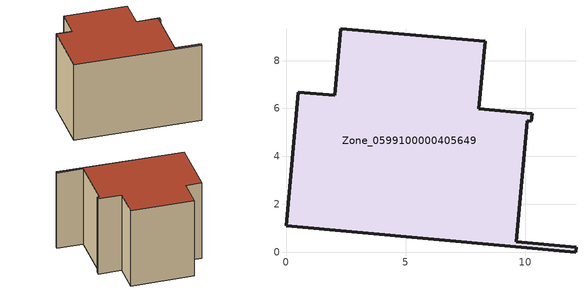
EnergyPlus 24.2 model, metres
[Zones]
Zone_0599100000405649
 floor ground (C_G): 10.07,5.49 9.61,0.44 12.11,0.21 12.09,0 0,1.09 0.51,6.68 2.04,6.54 2.28,9.32 8.32,8.79 8.06,5.99 10.28,5.78 10.25,5.47 z0
 wall outside (C_F): 9.61,0.44 10.07,5.49 10.25,5.47 10.28,5.78 8.06,5.99 8.32,8.79 2.28,9.32 2.04,6.54 0.51,6.68 0,1.09 12.09,0 12.11,0.21 9.61,0.44 z0:8
 roof outside (C_R): 2.28,9.32 2.04,6.54 0.51,6.68 0,1.09 12.09,0 12.11,0.21 9.61,0.44 10.07,5.49 10.25,5.47 10.28,5.78 8.06,5.99 8.32,8.79 z8
[BUILDING]
Pand.0599100000405649: North Axis=0; Terrain=City; Loads Convergence Tolerance Value=0.04; Temperature Convergence Tolerance Value=0.4; Solar Distribution=FullExterior; Maximum Number of Warmup Days=25; Minimum Number of Warmup Days=1
[Site:Location]
Rotterdam.The.Hague.AP_ZH_NLD Design_Conditions: Latitude=51.96; Longitude=4.45; Time Zone=1; Elevation=-4.5
[SITE:GROUNDTEMPERATURE:BUILDINGSURFACE]
18, 18, 18, 18, 18, 18, 18, 18, 18, 18, 18, 18
[MATERIAL] Thermal Absorptance=0.9; Solar Absorptance=0.7; Visible Absorptance=0.7
Name | Roughness | Thickness | Conductivity | Density | Specific Heat
G.TC.1992-2005 | MediumSmooth | 0.15 | 0.06 | 540 | 1210
F.TC.1992-2005 | Rough | 0.3 | 0.12 | 1920 | 840
R.TC.1992-2005 | MediumRough | 0.2 | 0.08 | 1500 | 1000
[CONSTRUCTION]
C_G: G.TC.1992-2005
C_F: F.TC.1992-2005
C_R: R.TC.1992-2005
[ZONE]
Zone_0599100000405649: Type=1; Multiplier=1; Ceiling Height=Autocalculate; Volume=Autocalculate; Floor Area=autocalculate; Part of Total Floor Area=Yes
[ZONEINFILTRATION:DESIGNFLOWRATE]
Infil_Zone_0599100000405649: Zone or ZoneList or Space or SpaceList=Zone_0599100000405649; Schedule=AlwaysOn; Design Flow Rate Calculation Method=Flow/Area; Flow Rate per Floor Area=0.0015; Constant Term Coefficient=1; Temperature Term Coefficient=0; Velocity Term Coefficient=0; Velocity Squared Term Coefficient=0
[HVACTEMPLATE:ZONE:IDEALLOADSAIRSYSTEM]
Zone_0599100000405649: Maximum Heating Supply Air Temperature=50; Minimum Cooling Supply Air Temperature=13; Maximum Heating Supply Air Humidity Ratio=0.0156; Minimum Cooling Supply Air Humidity Ratio=0.0077; Heating Limit=NoLimit; Cooling Limit=NoLimit; Dehumidification Control Type=ConstantSensibleHeatRatio; Cooling Sensible Heat Ratio=0.7; Dehumidification Setpoint=60; Humidification Control Type=None; Humidification Setpoint=30; Outdoor Air Method=None; Outdoor Air Flow Rate per Person=0.00944; Outdoor Air Flow Rate per Zone Floor Area=0; Outdoor Air Flow Rate per Zone=0; Demand Controlled Ventilation Type=None; Outdoor Air Economizer Type=NoEconomizer; Heat Recovery Type=None; Sensible Heat Recovery Effectiveness=0.7; Latent Heat Recovery Effectiveness=0.65
[ZONECONTROL:THERMOSTAT]
ThermostatControl_Zone_0599100000405649: Zone or ZoneList=Zone_0599100000405649; Control Type Schedule=DualSetpointControlType; Control 1=Thermostat_Zone_0599100000405649; Temperature Difference Between Cutout And Setpoint=0
[THERMOSTATSETPOINT:DUALSETPOINT]
Thermostat_Zone_0599100000405649: Heating Setpoint Temperature Schedule=HeatingSetpoint_Zone_0599100000405649; Cooling Setpoint Temperature Schedule=CoolingSetpoint_Zone_0599100000405649
[SCHEDULE:COMPACT]
HeatingSetpoint_Zone_0599100000405649: Through: 12/31, For: AllDays, Until: 24:00, 21
CoolingSetpoint_Zone_0599100000405649: Through: 12/31, For: AllDays, Until: 24:00, 24
DualSetpointControlType: Through: 12/31, For: AllDays, Until: 24:00, 4
AlwaysOn: Through: 12/31, For: AllDays, Until: 24:00, 1
